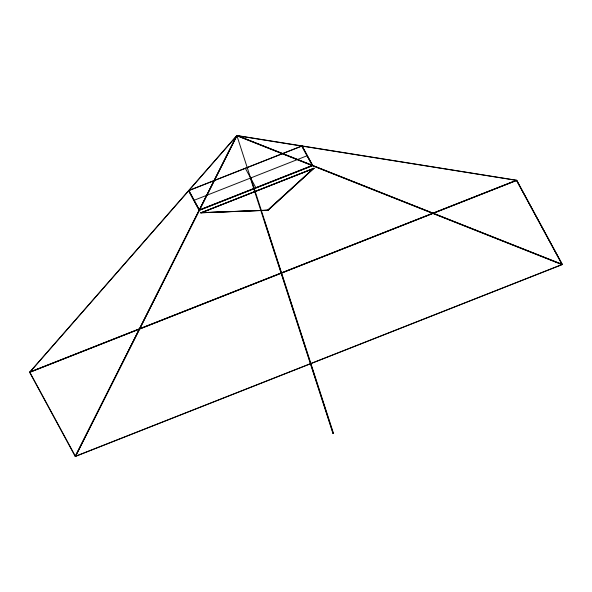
<?xml version="1.0" encoding="UTF-8"?>
<svg xmlns="http://www.w3.org/2000/svg" width="592" height="592" viewBox="0 0 592 592"><rect width="100%" height="100%" fill="white"/><g stroke="black" fill="none" stroke-linecap="round" stroke-linejoin="round"><path stroke-width="0.89" d="M75.295 456.136L199.09 210.227L188.589 190.853M199.208 209.99L236.252 136.397M75.251 456.506L236.852 135.494L516.749 180.279L562.4 264.535L75.251 456.506L29.6 372.257L236.852 135.494L562.4 264.535M75.769 456.04L199.46 210.323L312.532 165.767L561.712 264.535M199.63 209.99L236.97 135.812L312.191 165.634M267.932 209.908L313.264 168.624L201.68 212.602L268.08 210.264L314.034 168.165L200.769 212.794L268.08 210.264M314.034 168.165L267.991 210.108L200.769 212.794M188.796 190.646L301.868 146.091M250.29 177.977L250.919 178.059L250.29 177.977L332.948 433.396L333.429 433.203L250.771 177.792M193.976 200.333L307.233 155.696M200.836 212.994L314.093 168.365M30.162 371.88L516.113 180.375M29.6 372.257L516.749 180.279M29.911 372.294L516.579 180.508L562.089 264.491L75.421 456.277L29.829 372.22L236.904 135.694L516.616 180.39L562.089 264.298L312.709 165.449L302.209 146.076M237.836 135.775L312.465 165.353M301.765 146.135L312.228 165.457L199.445 209.901L188.981 190.58M245.295 168.224L255.914 187.812M333.429 433.203L332.948 433.396M236.852 135.494L250.601 178.014M264.358 220.542L333.118 433.166M301.927 145.906L188.663 190.543L199.282 210.13L312.539 165.494L301.927 145.906"/></g></svg>
